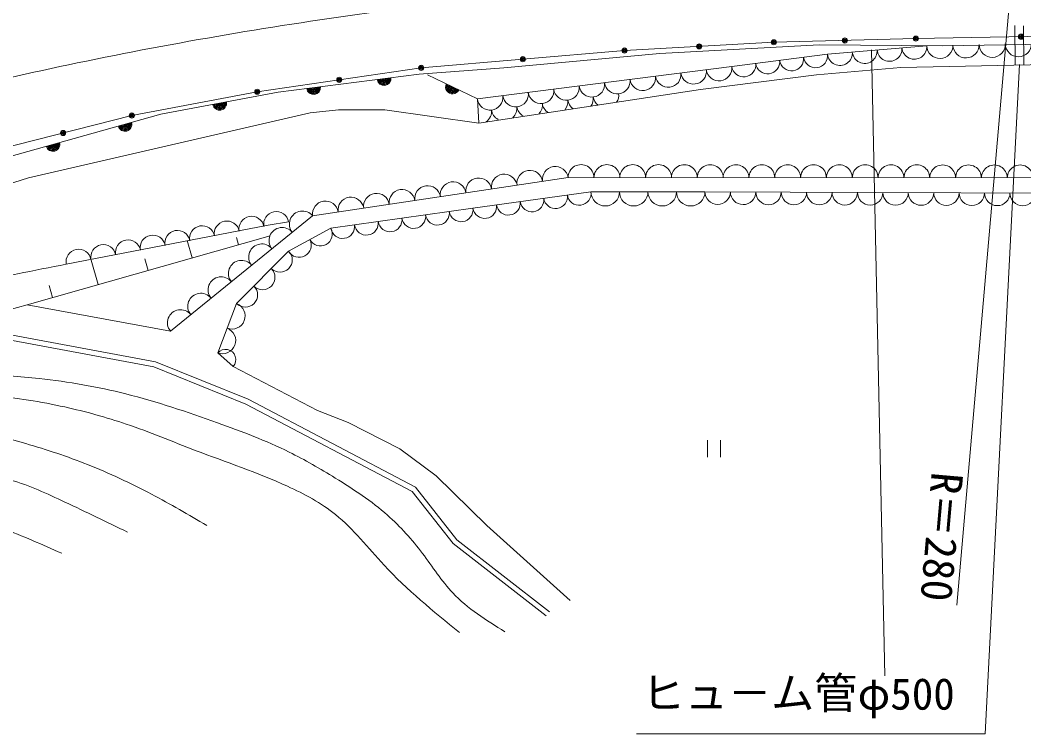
# Model space of a CAD drawing. Units: millimetres, scale not verified. Extents: x 40000 to 680000, y 20000 to 380000.
# Drawn here: x 116986 to 175207, y 245596 to 286992 of the extents above; entities that cross this region are included whole.
import ezdxf
from ezdxf.enums import TextEntityAlignment as Align

# ---------------------------------------------------------------- set-up
doc = ezdxf.new("R2010")
doc.units = ezdxf.units.MM
doc.header["$LTSCALE"] = 1000
for name, color, linetype, lineweight in [('M-BGD', 7, 'Continuous', 13), ('M-BMK', 2, 'Continuous', 13), ('M-STR-HTXT', 7, 'Continuous', 13)]:
    doc.layers.add(name, color=color, linetype=linetype, lineweight=lineweight)
doc.styles.add('ＭＳ ゴシック', font='')
doc.styles.get('ＭＳ ゴシック').set_extended_font_data('MS Gothic')

msp = doc.modelspace()

# ---------------------------------------------------------------- linework, layer by layer
at = {"layer": 'M-BGD'}
for p, q in [((174681, 286678), (174696, 284376)), ((175181, 286664), (175196, 284386)), ((160707, 285705), (168941, 285918)), ((168941, 285918), (181140, 286136)), ((152047, 285227), (160707, 285705)), ((154081, 285049), (163335, 285556)), ((163335, 285556), (170499, 285497)), ((169572, 285504), (163815, 285018)), ((170499, 285497), (178320, 285616)), ((140253, 284218), (152047, 285227)), ((145037, 284213), (154081, 285049)), ((163815, 285018), (158263, 284307)), ((130743, 282836), (140253, 284218)), ((140141, 283855), (145037, 284213)), ((158263, 284307), (143509, 282420)), ((163176, 283809), (168064, 284250)), ((168064, 284250), (181522, 284506)), ((131962, 282810), (140141, 283855)), ((143509, 282420), (140621, 283808)), ((156451, 282964), (163176, 283809)), ((143586, 281018), (156451, 282964)), ((123464, 281455), (130743, 282836)), ((125156, 281526), (131962, 282810)), ((143509, 282420), (143586, 281018)), ((112619, 278034), (125156, 281526)), ((115495, 279436), (123464, 281455)), ((133813, 281617), (117469, 277845)), ((135455, 281784), (133813, 281617)), ((138137, 281784), (135455, 281784)), ((143586, 281018), (138137, 281784)), ((117469, 277845), (97017, 271433)), ((133953, 275638), (148772, 277863)), ((148772, 277863), (181730, 277833)), ((143251, 276088), (150097, 277039)), ((150097, 277039), (156710, 277039)), ((156710, 277039), (181767, 276933)), ((135011, 274926), (143251, 276088)), ((125702, 268961), (133953, 275638)), ((119664, 272834), (131384, 275099)), ((131384, 275099), (132563, 275292)), ((132561, 273595), (135011, 274926)), ((117397, 270481), (131491, 274489)), ((129530, 274379), (129648, 273965)), ((126680, 274205), (126965, 273202)), ((121106, 273069), (121510, 271651)), ((124214, 273153), (124407, 272474)), ((129545, 270549), (132561, 273595)), ((118666, 271605), (118867, 270899)), ((97101, 264855), (117397, 270481)), ((117397, 270481), (125702, 268961)), ((128456, 267694), (129545, 270549)), ((115552, 268907), (124834, 267170)), ((115590, 268594), (124749, 266880)), ((129352, 266904), (128456, 267694)), ((124749, 266880), (130082, 264726)), ((124834, 267170), (130208, 264999)), ((134234, 264354), (129352, 266904)), ((130208, 264999), (139924, 259896)), ((130082, 264726), (139728, 259660)), ((136024, 263649), (134234, 264354)), ((139008, 262130), (136024, 263649)), ((156851, 261640), (156851, 262640)), ((157601, 262640), (157601, 261640)), ((141123, 260557), (139008, 262130)), ((144053, 257682), (141123, 260557)), ((139924, 259896), (142313, 256856)), ((139728, 259660), (142100, 256642)), ((148881, 253342), (144053, 257682)), ((142313, 256856), (147687, 252676)), ((142100, 256642), (147503, 252440))]:
    msp.add_line(p, q, dxfattribs=at)
for centre, radius in [((164824, 285812), 150), ((164824, 285812), 100), ((168941, 285918), 150), ((168941, 285918), 100), ((168941, 285918), 50), ((175040, 286027), 150), ((175040, 286027), 100), ((175040, 286027), 50), ((152047, 285227), 150), ((152047, 285227), 100), ((156377, 285466), 150), ((156377, 285466), 100), ((156377, 285466), 50), ((160707, 285705), 150), ((160707, 285705), 100), ((160707, 285705), 50), ((164824, 285812), 50), ((146150, 284722), 150), ((146150, 284722), 100), ((146150, 284722), 50), ((152047, 285227), 50), ((140253, 284218), 150), ((140253, 284218), 100), ((140253, 284218), 50), ((135498, 283527), 150), ((135498, 283527), 100), ((135498, 283527), 50), ((130743, 282836), 150), ((130743, 282836), 100), ((130743, 282836), 50), ((123464, 281455), 150), ((123464, 281455), 100), ((123464, 281455), 50), ((119480, 280446), 150), ((119480, 280446), 100), ((119480, 280446), 50)]:
    msp.add_circle(centre, radius, dxfattribs=at)
for centre, radius, start, end in [((167413, 285322), 722, 184.82681, 4.82681), ((168852, 285443), 722, 184.82681, 4.82681), ((170331, 285521), 760, 181.27971, 1.27971), ((171850, 285555), 760, 181.27971, 1.27971), ((173368, 285589), 760, 181.27971, 1.27971), ((174887, 285623), 760, 181.27971, 1.27971), ((161733, 284751), 700, 187.29864, 7.29864), ((163121, 284929), 700, 187.29864, 7.29864), ((164534, 285079), 722, 184.82681, 4.82681), ((165974, 285200), 722, 184.82681, 4.82681), ((157525, 284213), 744, 187.28834, 7.28834), ((158957, 284396), 700, 187.29864, 7.29864), ((160345, 284574), 700, 187.29864, 7.29864), ((138096, 283594), 400, 187.27938, 7.27938), ((138096, 283594), 400, 187.27938, 7.27938), ((138096, 283594), 350, 187.27938, 7.27938), ((138096, 283594), 300, 187.27938, 7.27938), ((138096, 283594), 250, 187.27938, 7.27938), ((138096, 283594), 200, 187.27938, 7.27938), ((138096, 283594), 150, 187.27938, 7.27938), ((138096, 283594), 100, 187.27938, 7.27938), ((138096, 283594), 50, 187.27938, 7.27938), ((151624, 283458), 744, 187.28834, 7.28834), ((153099, 283647), 744, 187.28834, 7.28834), ((154575, 283835), 744, 187.28834, 7.28834), ((156050, 284024), 744, 187.28834, 7.28834), ((134007, 283071), 400, 187.27938, 7.27938), ((134007, 283071), 400, 187.27938, 7.27938), ((134007, 283071), 350, 187.27938, 7.27938), ((134007, 283071), 300, 187.27938, 7.27938), ((134007, 283071), 250, 187.27938, 7.27938), ((134007, 283071), 200, 187.27938, 7.27938), ((134007, 283071), 150, 187.27938, 7.27938), ((134007, 283071), 100, 187.27938, 7.27938), ((134007, 283071), 50, 187.27938, 7.27938), ((142065, 283114), 400, 154.33791, 334.33791), ((142065, 283114), 400, 154.33791, 334.33791), ((142065, 283114), 350, 154.33791, 334.33791), ((142065, 283114), 300, 154.33791, 334.33791), ((142065, 283114), 250, 154.33791, 334.33791), ((142065, 283114), 200, 154.33791, 334.33791), ((142065, 283114), 150, 154.33791, 334.33791), ((142065, 283114), 100, 154.33791, 334.33791), ((142065, 283114), 50, 154.33791, 334.33791), ((147198, 282892), 744, 187.28834, 7.28834), ((148673, 283081), 744, 187.28834, 7.28834), ((150148, 283269), 744, 187.28834, 7.28834), ((144247, 282514), 744, 187.28834, 7.28834), ((145722, 282703), 744, 187.28834, 7.28834), ((149489, 282450), 744, 322.82511, 7.28834), ((150964, 282638), 744, 187.28834, 232.06546), ((150964, 282638), 744, 326.81563, 7.28834), ((128559, 282168), 400, 190.68033, 10.68033), ((128559, 282168), 400, 190.68033, 10.68033), ((128559, 282168), 350, 190.68033, 10.68033), ((128559, 282168), 300, 190.68033, 10.68033), ((128559, 282168), 250, 190.68033, 10.68033), ((128559, 282168), 200, 190.68033, 10.68033), ((128559, 282168), 150, 190.68033, 10.68033), ((128559, 282168), 100, 190.68033, 10.68033), ((128559, 282168), 50, 190.68033, 10.68033), ((145062, 281884), 744, 187.28834, 241.86901), ((145062, 281884), 744, 312.79097, 7.28834), ((146538, 282072), 744, 187.28834, 239.53441), ((146538, 282072), 744, 314.89639, 7.28834), ((148013, 282261), 744, 187.28834, 237.89373), ((148013, 282261), 744, 318.82769, 7.28834), ((149489, 282450), 744, 187.28834, 234.46745), ((143587, 281695), 744, 304.55835, 7.28834), ((123067, 280944), 400, 195.56632, 15.56632), ((123067, 280944), 400, 195.56632, 15.56632), ((123067, 280944), 350, 195.56632, 15.56632), ((123067, 280944), 300, 195.56632, 15.56632), ((123067, 280944), 250, 195.56632, 15.56632), ((123067, 280944), 200, 195.56632, 15.56632), ((123067, 280944), 150, 195.56632, 15.56632), ((123067, 280944), 100, 195.56632, 15.56632), ((123067, 280944), 50, 195.56632, 15.56632), ((118887, 279780), 400, 195.56632, 15.56632), ((118887, 279780), 400, 195.56632, 15.56632), ((118887, 279780), 350, 195.56632, 15.56632), ((118887, 279780), 300, 195.56632, 15.56632), ((118887, 279780), 250, 195.56632, 15.56632), ((118887, 279780), 200, 195.56632, 15.56632), ((118887, 279780), 150, 195.56632, 15.56632), ((118887, 279780), 100, 195.56632, 15.56632), ((118887, 279780), 50, 195.56632, 15.56632), ((148031, 277752), 749, 8.54103, 188.54103), ((149521, 277863), 749, 359.9472, 179.9472), ((151019, 277861), 749, 359.9472, 179.9472), ((152518, 277860), 749, 359.9472, 179.9472), ((154016, 277859), 749, 359.9472, 179.9472), ((155514, 277857), 749, 359.9472, 179.9472), ((157012, 277856), 749, 359.9472, 179.9472), ((158510, 277854), 749, 359.9472, 179.9472), ((160008, 277853), 749, 359.9472, 179.9472), ((161506, 277852), 749, 359.9472, 179.9472), ((163004, 277850), 749, 359.9472, 179.9472), ((164502, 277849), 749, 359.9472, 179.9472), ((166000, 277848), 749, 359.9472, 179.9472), ((167498, 277846), 749, 359.9472, 179.9472), ((168996, 277845), 749, 359.9472, 179.9472), ((170494, 277843), 749, 359.9472, 179.9472), ((171993, 277842), 749, 359.9472, 179.9472), ((173491, 277841), 749, 359.9472, 179.9472), ((174989, 277839), 749, 359.9472, 179.9472), ((143586, 277084), 749, 8.54103, 188.54103), ((145068, 277307), 749, 8.54103, 188.54103), ((146549, 277530), 749, 8.54103, 188.54103), ((139140, 276417), 749, 8.54103, 188.54103), ((140622, 276639), 749, 8.54103, 188.54103), ((142104, 276862), 749, 8.54103, 188.54103), ((136176, 275972), 749, 8.54103, 188.54103), ((137658, 276194), 749, 8.54103, 188.54103), ((146674, 276563), 691, 187.90716, 7.90716), ((148043, 276753), 691, 187.90716, 7.90716), ((149412, 276944), 691, 187.90716, 7.90716), ((150923, 277039), 827, 180, 0), ((152577, 277039), 827, 180, 0), ((154230, 277039), 827, 180, 0), ((155883, 277039), 827, 180, 0), ((157447, 277036), 737, 179.75845, 359.75845), ((158921, 277029), 737, 179.75845, 359.75845), ((160395, 277023), 737, 179.75845, 359.75845), ((161869, 277017), 737, 179.75845, 359.75845), ((163343, 277011), 737, 179.75845, 359.75845), ((164817, 277004), 737, 179.75845, 359.75845), ((166291, 276998), 737, 179.75845, 359.75845), ((167765, 276992), 737, 179.75845, 359.75845), ((169238, 276986), 737, 179.75845, 359.75845), ((170712, 276980), 737, 179.75845, 359.75845), ((172186, 276973), 737, 179.75845, 359.75845), ((173660, 276967), 737, 179.75845, 359.75845), ((175134, 276961), 737, 179.75845, 359.75845), ((134694, 275749), 749, 8.54103, 188.54103), ((142565, 275991), 693, 188.02724, 8.02724), ((143936, 276183), 691, 187.90716, 7.90716), ((145305, 276373), 691, 187.90716, 7.90716), ((130413, 274882), 730, 10.78835, 190.78835), ((131846, 275155), 730, 10.78835, 190.78835), ((133364, 275161), 758, 38.98015, 218.98015), ((138445, 275410), 693, 188.02724, 8.02724), ((139818, 275604), 693, 188.02724, 8.02724), ((141191, 275797), 693, 188.02724, 8.02724), ((127547, 274336), 730, 10.78835, 190.78835), ((128980, 274609), 730, 10.78835, 190.78835), ((132185, 274207), 758, 38.98015, 218.98015), ((134399, 274593), 697, 208.50654, 28.50654), ((135698, 275023), 693, 188.02724, 8.02724), ((137071, 275216), 693, 188.02724, 8.02724), ((123247, 273517), 730, 10.78835, 190.78835), ((124680, 273790), 730, 10.78835, 190.78835), ((126113, 274063), 730, 10.78835, 190.78835), ((133173, 273928), 697, 208.50654, 28.50654), ((120381, 272971), 730, 10.78835, 190.78835), ((121814, 273244), 730, 10.78835, 190.78835), ((131006, 273253), 758, 38.98015, 218.98015), ((129828, 272300), 758, 38.98015, 218.98015), ((132058, 273087), 714, 225.28847, 45.28847), ((131053, 272072), 714, 225.28847, 45.28847), ((128649, 271346), 758, 38.98015, 218.98015), ((130048, 271057), 714, 225.28847, 45.28847), ((127470, 270392), 758, 38.98015, 218.98015), ((126292, 269438), 758, 38.98015, 218.98015), ((129273, 269835), 764, 249.1142, 69.1142), ((128728, 268408), 764, 249.1142, 69.1142), ((128904, 267299), 597, 318.58589, 138.58589)]:
    msp.add_arc(centre, radius, start, end, dxfattribs=at)
for points, knots in [([(96873, 265610), (98234, 266145), (99595, 266680), (100946, 267242), (102186, 267759), (103416, 268300), (104669, 268785), (106441, 269471), (108256, 270046), (110082, 270580), (111395, 270964), (112714, 271326), (114043, 271648), (115903, 272098), (117784, 272466), (119664, 272834)], [0, 0, 0, 0, 1, 1, 1, 2, 2, 2, 3, 3, 3, 4, 4, 4, 5, 5, 5, 5]), ([(110450, 266161), (111855, 266283), (113261, 266405), (114668, 266407), (115813, 266409), (116960, 266332), (118101, 266207), (119793, 266021), (121473, 265728), (123120, 265314), (124919, 264862), (126679, 264264), (128431, 263636), (129842, 263130), (131248, 262604), (132587, 261943), (133504, 261490), (134390, 260973), (135266, 260434), (136325, 259782), (137370, 259097), (138298, 258279), (139049, 257617), (139724, 256868), (140330, 256062), (140913, 255288), (141431, 254461), (142085, 253768), (142938, 252867), (144020, 252194), (145103, 251521)], [0, 0, 0, 0, 1, 1, 1, 2, 2, 2, 3, 3, 3, 4, 4, 4, 5, 5, 5, 6, 6, 6, 7, 7, 7, 8, 8, 8, 9, 9, 9, 10, 10, 10, 10]), ([(142465, 251470), (140949, 252710), (139433, 253951), (138096, 255388), (137171, 256383), (136331, 257471), (135284, 258315), (134447, 258989), (133479, 259507), (132490, 259960), (130743, 260761), (128934, 261361), (127150, 262040), (125817, 262548), (124498, 263102), (123146, 263562), (121976, 263959), (120782, 264287), (119576, 264555), (118184, 264863), (116776, 265091), (115354, 265207), (113916, 265323), (112465, 265325), (111038, 265145), (109996, 265013), (108967, 264784), (107934, 264586), (107359, 264476), (106783, 264375), (106207, 264275)], [0, 0, 0, 0, 1, 1, 1, 2, 2, 2, 3, 3, 3, 4, 4, 4, 5, 5, 5, 6, 6, 6, 7, 7, 7, 8, 8, 8, 9, 9, 9, 10, 10, 10, 10]), ([(127815, 257683), (126758, 258304), (125701, 258924), (124617, 259498), (123408, 260137), (122165, 260716), (120896, 261220), (119724, 261684), (118531, 262083), (117313, 262434), (115504, 262956), (113642, 263371), (111776, 263377), (110503, 263381), (109229, 263194), (107964, 262990), (106877, 262814), (105797, 262626), (104717, 262437)], [0, 0, 0, 0, 1, 1, 1, 2, 2, 2, 3, 3, 3, 4, 4, 4, 5, 5, 5, 6, 6, 6, 6]), ([(101613, 260870), (102795, 260913), (103976, 260955), (105157, 260999), (106634, 261055), (108113, 261111), (109589, 261090), (110855, 261072), (112119, 260997), (113383, 260863), (114420, 260754), (115456, 260605), (116451, 260318), (117532, 260005), (118564, 259529), (119587, 259045), (120807, 258469), (122015, 257882), (123223, 257296)], [0, 0, 0, 0, 1, 1, 1, 2, 2, 2, 3, 3, 3, 4, 4, 4, 5, 5, 5, 6, 6, 6, 6]), ([(119405, 256069), (118270, 256572), (117135, 257075), (115974, 257523), (115009, 257895), (114026, 258229), (113020, 258454), (111938, 258697), (110830, 258815), (109725, 258932), (108565, 259054), (107409, 259175), (106248, 259250), (104662, 259352), (103068, 259367), (101476, 259363), (100668, 259362), (99861, 259355), (99053, 259349)], [0, 0, 0, 0, 1, 1, 1, 2, 2, 2, 3, 3, 3, 4, 4, 4, 5, 5, 5, 6, 6, 6, 6])]:
    msp.add_open_spline(points, degree=3, knots=knots, dxfattribs=at)
at = {"layer": 'M-BMK'}
msp.add_open_spline([(90394, 276528), (91980, 277049), (93567, 277570), (95162, 278062), (97667, 278834), (100193, 279535), (102724, 280219), (105895, 281076), (109072, 281908), (112263, 282683), (114933, 283332), (117613, 283942), (120303, 284504), (126040, 285701), (131825, 286678), (137634, 287462), (141128, 287933), (144630, 288334), (148139, 288675), (152366, 289086), (156602, 289411), (160843, 289623), (162713, 289717), (164584, 289788), (166456, 289851), (167820, 289896), (169185, 289936), (170549, 289977)], degree=3, knots=[0, 0, 0, 0, 1, 1, 1, 2, 2, 2, 3, 3, 3, 4, 4, 4, 5, 5, 5, 6, 6, 6, 7, 7, 7, 8, 8, 8, 9, 9, 9, 9], dxfattribs=at)
at = {"layer": 'M-STR-HTXT'}
for p, q in [((174529, 289842), (171307, 253070)), ((166375, 285263), (167149, 248960)), ((174960, 284411), (172966, 245596)), ((172966, 245596), (152740, 245596))]:
    msp.add_line(p, q, dxfattribs=at)

# ---------------------------------------------------------------- texts
at = {"layer": 'M-STR-HTXT', "style": 'ＭＳ ゴシック'}
msp.add_text('R＝280', height=1833, rotation=264.992, dxfattribs=at).set_placement((171687, 260672), align=Align.TOP_LEFT)
for s, p in [('ヒュ－ム管', (153044, 248889)), ('φ500', (165560, 248835))]:
    msp.add_text(s, height=1833, dxfattribs=at).set_placement(p, align=Align.TOP_LEFT)

doc.saveas('drawing.dxf')
